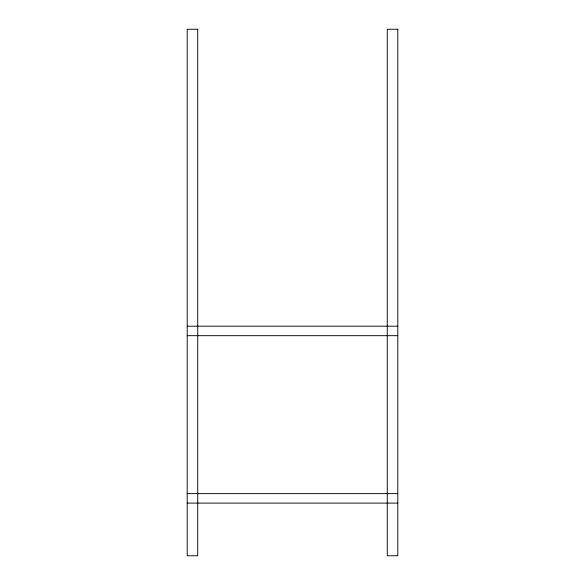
<?xml version="1.0" encoding="UTF-8"?>
<svg xmlns="http://www.w3.org/2000/svg" width="585" height="585" viewBox="0 0 585 585"><rect width="100%" height="100%" fill="white"/><g stroke="black" fill="none" stroke-linecap="round" stroke-linejoin="round"><path stroke-width="0.88" d="M187.2 326.196L397.8 326.196M187.2 335.673L397.8 335.673M187.2 493.623L397.8 493.623M187.2 503.1L397.8 503.1M197.73 29.25L187.2 29.25L187.2 555.75L197.73 555.75L197.73 29.25M397.8 29.25L387.27 29.25L387.27 555.75L397.8 555.75L397.8 29.25"/></g></svg>
